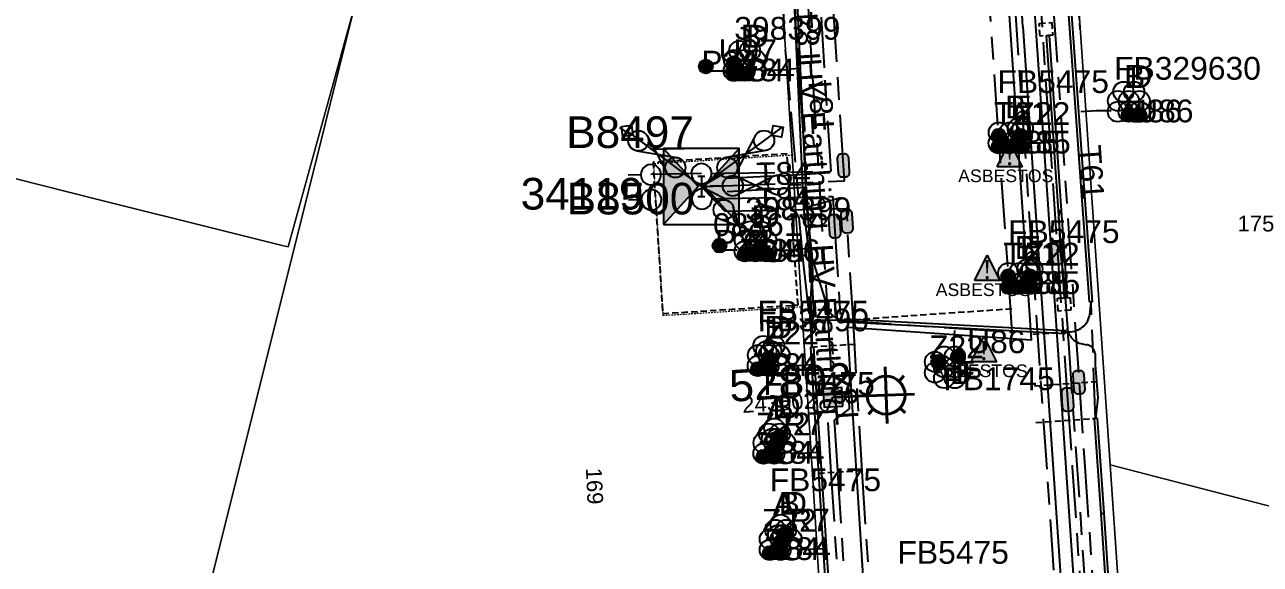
# Model space of a CAD drawing. Header units: metres. Extents: x 313711 to 315840, y 6256069 to 6257554.
# Drawn here: x 315370.2 to 315467.9, y 6256424.1 to 6256466.8 of the extents above; entities that cross this region are included whole.
import ezdxf
from ezdxf.enums import TextEntityAlignment as Align

# ---------------------------------------------------------------- set-up
doc = ezdxf.new("R2010")
doc.units = ezdxf.units.M
for name, pattern in [('Cable Exist UG', [8.2, 4, -1.2, 1.8, -1.2]), ('DASHED', [0.75, 0.5, -0.25]), ('HIDDEN', [0.375, 0.25, -0.125]), ('HIDDEN2', [0.1875, 0.125, -0.0625])]:
    doc.linetypes.add(name, pattern=pattern)
doc.layers.get('0').update_dxf_attribs({"color": 6})
for name, color, linetype in [('_User DUCT CONFIGS', 7, 'Continuous'), ('_User EARTHING', 7, 'Continuous'), ('Duct_SP_EXT', 7, 'Continuous'), ('Equip_HV_EXT', 7, 'Continuous'), ('Equip_LV_EXT', 7, 'Continuous'), ('Equip_SP_SL_EXT', 7, 'Continuous'), ('Mains_HV_EXT', 7, 'Continuous'), ('Mains_LV_EXT', 7, 'Continuous'), ('Mains_SL_EXT', 7, 'Continuous'), ('Services_SP_EXT', 7, 'Continuous'), ('Sub_SP_EXT', 7, 'Continuous'), ('SupportsUG_SP_LV_SL_EXT', 7, 'Continuous'), ('Trench_SP_EXT', 7, 'Continuous'), ('UG_Details_SP_MISC', 7, 'Continuous')]:
    doc.layers.add(name, color=color, linetype=linetype)
for name, color, linetype, lineweight in [('Cadastre Land Parcels_SP_EXT', 9, 'Continuous', 5), ('Cadastre Other Property_SP_EXT', 9, 'HIDDEN', 5), ('Cadastre Roads_SP_EXT', 9, 'Continuous', 5)]:
    doc.layers.add(name, color=color, linetype=linetype, lineweight=lineweight)
doc.layers.add('UNKNOWN_FEATURES', color=1, linetype='DASHED', plot=False)
doc.styles.add('COLUMN_LABEL', font='arial.ttf')
doc.styles.add('iecARIAL', font='arial.ttf', dxfattribs={"height": 2})
doc.styles.add('iecNAME', font='times.ttf')
doc.styles.add('POLE_LABEL', font='arial.ttf')
doc.styles.get("Standard").update_dxf_attribs({"font": 'arial.ttf'})
doc.styles.add('SWITCH_LABEL', font='arial.ttf', dxfattribs={"height": 2.5})
doc.linetypes.add('Cable E UG', pattern='A,6,-0.5,["E",Standard,S=1.7,R=0,X=0.5,Y=-1],-2.9', length=9.4)
doc.linetypes.add('Cable P UG', pattern='A,6,-0.5,["P",Standard,S=1.7,R=0,X=0.5,Y=-1],-2.9', length=9.4)

# ---------------------------------------------------------------- blocks, each defined once
blk = doc.blocks.new('SUB_INDOOR_EXT')
h = blk.add_hatch(color=256)
h.paths.add_polyline_path([(3, 3), (0.24, 0), (3, -3)])
h.paths.add_polyline_path([(-3, -3), (-0.24, 0), (-3, 3)])
at = {"color": 7}
for p, q in [((-0.272, 0.805), (0.272, 0.805)), ((0, 0.805), (0, -0.805)), ((-0.269, -0.805), (0.269, -0.805))]:
    blk.add_line(p, q, dxfattribs=at)
blk.add_line((1.92, -2.256), (1.92, -2.256, 0))
for points in [[(-3, -3), (-0.24, 0), (-3, 3)], [(-3, -3), (3, -3), (3, 3), (-3, 3)], [(3, 3), (0.24, 0), (3, -3)]]:
    blk.add_lwpolyline(points, close=True)
for tag, height, flags, p in [('ASSET_NUM', 2.5, 8, (2, 2)), ('STREET_CODE', 0.2, 9, (1.5, 0)), ('OPERATING_VOLTAGE', 0.2, 9, (1.5, -0.6)), ('ORIENTATION', 0.2, 9, (1.5, -0.8)), ('OWNED_BY', 0.2, 9, (1.5, -1)), ('CONSTRUCTED_VOLTAGE', 0.2, 9, (1.5, -0.2)), ('NO_PHASES', 0.2, 9, (1.5, -0.4)), ('OPERATED_BY', 0.2, 9, (1.5, -1.2)), ('SECONDARY_VOLTAGE', 0.2, 9, (1.5, -1.6)), ('STATE', 0.2, 9, (1.5, -1.8)), ('MAINTAINED_BY', 0.2, 9, (1.5, -1.4)), ('PARENT', 0.2, 9, (1.5, -2)), ('SUBSTATION_TYPE', 0.2, 9, (1.5, -2.2)), ('STREETNAME', 0.2, 9, (1.5, -3)), ('USAGE', 0.2, 9, (1.5, -2.4)), ('LEGEND', 0.2, 9, (1.5, -2.6)), ('LOCATION', 0.2, 9, (1.5, -2.8)), ('Z', 0.2, 1, (1.5, -3.6)), ('SUBURB', 0.2, 9, (1.5, -3.2)), ('NOTES', 0.2, 9, (1.5, -3.4))]:
    blk.add_attdef(tag, text='', height=height, dxfattribs=dict(flags=flags)).set_placement(p, align=Align.MIDDLE_LEFT)
blk = doc.blocks.new('COLUMN_EXT')
blk.add_hatch(color=256).paths.add_polyline_path([(-1.49, 1.48), (-1.49, -1.49), (1.48, -1.49), (1.48, 1.48)])
blk.add_lwpolyline([(-1.49, -1.49), (1.48, -1.49), (1.48, 1.48), (-1.49, 1.48)], close=True)
for tag, height, style, flags, p in [('ASSET_NUM', 2.5, 'COLUMN_LABEL', 8, (2, 2)), ('STRUCTURE_PLANT_NUMBER', 0.2, 'POLE_LABEL', 9, (1.81, 0.03)), ('STREET_CODE', 0.2, 'COLUMN_LABEL', 9, (1.81, -0.2))]:
    blk.add_attdef(tag, text='', height=height, dxfattribs=dict(style=style, flags=flags)).set_placement(p, align=Align.MIDDLE_LEFT)
at = {"flags": 9}
for tag, p in [('COLUMN_TYPE', (1.81, -0.4)), ('OWNED_BY', (1.81, -0.6)), ('STATE', (1.81, -0.8)), ('USAGE', (1.81, -1)), ('STREETNAME', (1.81, -1.6)), ('SUBURB', (1.81, -1.8)), ('LEGEND', (1.81, -1.2)), ('LOCATION', (1.81, -1.4)), ('NOTES', (1.81, -2))]:
    blk.add_attdef(tag, text='', height=0.2, dxfattribs=at).set_placement(p, align=Align.MIDDLE_LEFT)
at = {"flags": 1}
blk.add_attdef('Z', (1.81, -2.35), '', height=0.2, dxfattribs=at)
blk = doc.blocks.new('DUCT_EXT')
blk.add_circle((0, 0.8), 0.8)
at = {"flags": 1}
blk.add_attdef('Z', (0, 0), '', height=0.2, dxfattribs=at)
at = {"flags": 9}
for tag, p in [('DUCT_CODE', (0, 0)), ('XSECT_TYPE', (0, -0.2)), ('STATE', (0, -0.6)), ('FB_REFERENCE', (0, -0.4)), ('NOTES', (0, -0.8))]:
    blk.add_attdef(tag, text='', height=0.2, dxfattribs=at).set_placement(p, align=Align.MIDDLE_LEFT)
blk = doc.blocks.new('SL_LANTERN_EXT')
at = {"lineweight": 40}
for p, q in [((0, 1.968), (0, 6.468)), ((-1.459, 5.676), (-1.061, 5.278)), ((1.458, 5.676), (1.06, 5.278)), ((-2.25, 4.218), (2.25, 4.218)), ((-1.459, 2.759), (-1.061, 3.157)), ((1.458, 2.759), (1.06, 3.157)), ((0, 0), (0, 2.721))]:
    blk.add_line(p, q, dxfattribs=at)
blk.add_circle((0, 4.218), 1.5, dxfattribs=at)
at = {"style": 'iecARIAL', "flags": 8}
blk.add_attdef('ASSET_NUM', (1.5, 1.5), '', height=2.5, dxfattribs=at)
for tag, p, height, flags in [('CONSTRUCTED_VOLTAGE', (0.981, -0.653), 0.2, 9), ('CONTROL_TYPE', (0.981, -0.853), 0.2, 9), ('LANTERN_PURPOSE', (0.981, -1.053), 0.2, 9), ('LNUMBER', (2.181, -3.253), 2.5, 8), ('OPERATING_VOLTAGE', (0.981, -1.653), 0.2, 9), ('ORIENTATION', (0.981, -1.853), 0.2, 9), ('OWNED_BY', (0.981, -2.053), 0.2, 9), ('LANTERN_TYPE', (0.981, -1.253), 0.2, 9), ('NO_PHASES', (0.981, -1.453), 0.2, 9), ('STATE', (0.981, -2.253), 0.2, 9), ('CEXIST', (0.981, -2.653), 0.2, 9), ('CNEW', (0.981, -2.853), 0.2, 9), ('CNUMBER', (0.981, -3.053), 0.2, 9), ('USAGE', (0.981, -2.453), 0.2, 9), ('CREMOVE', (0.981, -3.253), 0.2, 9), ('CREPLACE', (0.981, -3.453), 0.2, 9), ('LKINGHEIGHT', (0.981, -3.653), 0.2, 9), ('LBRACKET', (0.981, -3.853), 0.2, 9), ('LBRACKETVOCAB', (0.981, -4.053), 0.2, 9), ('LCATEGORY', (0.981, -4.253), 0.2, 9), ('LCHARGE1', (0.981, -4.453), 0.2, 9), ('LCHARGE1PERCENT', (0.981, -4.653), 0.2, 9), ('LCHARGE2', (0.981, -4.853), 0.2, 9), ('LCHARGE2PERCENT', (0.981, -5.053), 0.2, 9), ('LCHARGE3', (0.981, -5.253), 0.2, 9), ('LCHARGE3PERCENT', (0.981, -5.453), 0.2, 9), ('LEXIST', (0.981, -5.653), 0.2, 9), ('LLAMP', (0.981, -5.853), 0.2, 9), ('LLAMPVOCAB', (0.981, -6.053), 0.2, 9), ('LMAST', (0.981, -6.253), 0.2, 9), ('LMASTVOCAB', (0.981, -6.453), 0.2, 9), ('LNEW', (0.981, -6.653), 0.2, 9), ('LANTNUMBER', (0.981, -6.853), 0.2, 9), ('LOUTREACH', (0.981, -7.253), 0.2, 9), ('LOUTREACHVOCAB', (0.981, -7.453), 0.2, 9), ('LRATECODE', (0.981, -7.653), 0.2, 9), ('LREMOVE', (0.981, -7.853), 0.2, 9), ('LREPLACE', (0.981, -8.053), 0.2, 9), ('LTYPE', (0.981, -8.253), 0.2, 9), ('LTYPEVOCAB', (0.981, -8.453), 0.2, 9), ('LEGEND', (0.981, -8.653), 0.2, 9), ('LOCATION', (0.981, -8.853), 0.2, 9), ('STREETNAME', (0.981, -9.253), 0.2, 9), ('SUBURB', (0.981, -9.453), 0.2, 1), ('NOTES', (0.981, -9.053), 0.2, 9)]:
    blk.add_attdef(tag, p, '', height=height, dxfattribs=dict(flags=flags))
blk = doc.blocks.new('CCP_EXT')
at = {"flags": 9}
for tag, p in [('STATE', (0, -1.8)), ('USAGE', (0, -1.2)), ('LEGEND', (0, -1.4)), ('LIFE_SUPPORT', (0, -1.6)), ('NOTES', (0, -2))]:
    blk.add_attdef(tag, text='', height=0.2, dxfattribs=at).set_placement(p, align=Align.MIDDLE_LEFT)
blk.add_wipeout([(0, 0.566), (0.566, 0), (0, -0.566), (-0.566, 0)])
blk.add_lwpolyline([(-0.566, 0), (0, 0.566), (0.566, 0), (0, -0.566), (-0.566, 0)])
at = {"flags": 1}
blk.add_attdef('Z', (0, 0), '', height=0.2, dxfattribs=at)
at = {"flags": 9}
for tag, p in [('CCP_TYPE', (0, 0)), ('OPERATING_VOLTAGE', (0, -0.6)), ('ORIENTATION', (0, -0.8)), ('OWNED_BY', (0, -1)), ('CONSTRUCTED_VOLTAGE', (0, -0.2)), ('NO_PHASES', (0, -0.4))]:
    blk.add_attdef(tag, text='', height=0.2, dxfattribs=at).set_placement(p, align=Align.MIDDLE_LEFT)
blk = doc.blocks.new('LV_STJ_EXT')
h = blk.add_hatch(color=256)
edge = h.paths.add_edge_path()
edge.add_ellipse((-0.586, 0.131), major_axis=(0.226, 0.226), ratio=1, start_angle=44.99996, end_angle=135)
edge.add_line((-0.906, 0.131), (-0.906, -0.131))
edge.add_ellipse((-0.586, -0.131), major_axis=(0.226, 0.226), ratio=1, start_angle=134.99996, end_angle=225)
edge.add_line((-0.586, -0.451), (0.586, -0.451))
edge.add_ellipse((0.586, -0.131), major_axis=(-0.226, 0.226), ratio=1, start_angle=134.99996, end_angle=225)
edge.add_line((0.906, -0.131), (0.906, 0.131))
edge.add_ellipse((0.586, 0.131), major_axis=(-0.226, 0.226), ratio=1, start_angle=224.99996, end_angle=315)
edge.add_line((0.586, 0.451), (-0.586, 0.451))
blk.add_lwpolyline([(-0.906, 0.131), (-0.906, -0.131, 0.414214), (-0.586, -0.451), (0.586, -0.451, 0.414214), (0.906, -0.131), (0.906, 0.131, 0.414214), (0.586, 0.451), (-0.586, 0.451, 0.414214)], format="xyb", close=True)
at = {"flags": 1}
blk.add_attdef('Z', (0, 0), '', height=0.2, dxfattribs=at)
at = {"flags": 9}
for tag, p in [('ORIENTATION', (0, 0)), ('USAGE', (0, -0.2)), ('LEGEND', (0, -0.4)), ('NOTES', (0, -0.6))]:
    blk.add_attdef(tag, text='', height=0.2, dxfattribs=at).set_placement(p, align=Align.MIDDLE_LEFT)
blk = doc.blocks.new('HV_STJ_EXT')
h = blk.add_hatch(color=256)
edge = h.paths.add_edge_path()
edge.add_ellipse((-0.586, 0.131), major_axis=(0.226, 0.226), ratio=1, start_angle=44.99996, end_angle=135)
edge.add_line((-0.906, 0.131), (-0.906, -0.131))
edge.add_ellipse((-0.586, -0.131), major_axis=(0.226, 0.226), ratio=1, start_angle=134.99996, end_angle=225)
edge.add_line((-0.586, -0.451), (0.586, -0.451))
edge.add_ellipse((0.586, -0.131), major_axis=(-0.226, 0.226), ratio=1, start_angle=134.99996, end_angle=225)
edge.add_line((0.906, -0.131), (0.906, 0.131))
edge.add_ellipse((0.586, 0.131), major_axis=(-0.226, 0.226), ratio=1, start_angle=224.99996, end_angle=315)
edge.add_line((0.586, 0.451), (-0.586, 0.451))
blk.add_lwpolyline([(-0.906, 0.131), (-0.906, -0.131, 0.414214), (-0.586, -0.451), (0.586, -0.451, 0.414214), (0.906, -0.131), (0.906, 0.131, 0.414214), (0.586, 0.451), (-0.586, 0.451, 0.414214)], format="xyb", close=True)
for tag, flags, p in [('ORIENTATION', 9, (1.5, 0)), ('Z', 1, (1.5, -0.8)), ('USAGE', 9, (1.5, -0.2)), ('LEGEND', 9, (1.5, -0.4)), ('NOTES', 9, (1.5, -0.6))]:
    blk.add_attdef(tag, text='', height=0.2, dxfattribs=dict(flags=flags)).set_placement(p, align=Align.MIDDLE_LEFT)
blk = doc.blocks.new('WARNING_FEATURE_EXT')
h = blk.add_hatch(color=2)
h.dxf.hatch_style = 1
h.paths.add_polyline_path([(0.001, 1.995), (-0.994, -0.001), (0.997, -0.001)])
at = {"color": 18, "true_color": 0x000000}
blk.add_lwpolyline([(-0.994, -0.001), (0.001, 1.995), (0.997, -0.001)], close=True, dxfattribs=at)
at = {"color": 18, "true_color": 0x000000, "insert": (0.001, 0.872), "char_height": 1.5, "attachment_point": 5, "line_spacing_factor": 1.5, "style": 'iecNAME'}
blk.add_mtext_dynamic_manual_height_columns('!', width=1.5, gutter_width=4, heights=[0], dxfattribs=at)
at = {"color": 2, "flags": 1}
for tag, p in [('STATE', (1.191, 2.008)), ('HAZMAT_ID', (1.191, 0.723))]:
    blk.add_attdef(tag, p, '', height=0.8, dxfattribs=at)
at = {"color": 2}
blk.add_attdef('WARNING_TYPE', text='', height=1, dxfattribs=at).set_placement((-4.067, -1.217), (4.875, -1.217), align=Align.ALIGNED)
at = {"color": 2, "flags": 1}
blk.add_attdef('WARNING_DESC', text='', height=0.8, dxfattribs=at).set_placement((1.191, -0.562), align=Align.MIDDLE_CENTER)
blk = doc.blocks.new('LV_UG_DFUSE_CLOSED_EXT')
for points in [[(1, 0), (0, 0)], [(5.04, 0.726), (2.156, -0.717)], [(5.049, -0.707), (2.156, 0.717)], [(6.2, 0.013), (7.2, 0.013)]]:
    blk.add_lwpolyline(points)
for centre in [(1.8, 0), (5.4, 0.011)]:
    blk.add_circle(centre, 0.8)
at = {"flags": 9}
for tag, p in [('ACTUAL_STATUS', (0, 0)), ('OPERATING_VOLTAGE', (0, -0.6)), ('ORIENTATION', (0, -0.8)), ('STATE', (0, -1)), ('CONSTRUCTED_VOLTAGE', (0, -0.2)), ('NO_PHASES', (0, -0.4)), ('SWITCH_TYPE', (0, -1.2)), ('USAGE', (0, -1.4)), ('NOTES', (0, -1.6))]:
    blk.add_attdef(tag, text='', height=0.2, dxfattribs=at).set_placement(p, align=Align.MIDDLE_LEFT)
at = {"flags": 1}
blk.add_attdef('Z', (0, 0), '', height=0.2, dxfattribs=at)
blk = doc.blocks.new('SWG_HOLEC_SU_EXT')
blk.add_line((1.8, -2), (5.8, -2))
for points in [[(1, 0), (0, 0)], [(6.6, 0), (7.6, 0)]]:
    blk.add_lwpolyline(points)
for points in [[(1.8, -0.8, 1), (1.8, 0.8, 1)], [(5.8, -0.8, 1), (5.8, 0.8, 1)]]:
    blk.add_lwpolyline(points, format="xyb", close=True)
at = {"style": 'SWITCH_LABEL', "flags": 8}
blk.add_attdef('ASSET_NUM', text='', height=2.5, rotation=179.95437, dxfattribs=at).set_placement((-2.4, 0), align=Align.MIDDLE_LEFT)
at = {"flags": 1}
blk.add_attdef('Z', (0, 0), '', height=0.2, dxfattribs=at)
at = {"flags": 9}
for tag, p in [('ACTUAL_STATUS', (0, -0.4)), ('OPERATING_VOLTAGE', (0, -1)), ('CONSTRUCTED_VOLTAGE', (0, -0.6)), ('NO_PHASES', (0, -0.8)), ('ORIENTATION', (0, -1.2)), ('OWNED_BY', (0, -1.4)), ('STATE', (0, -1.8)), ('SWITCH_TYPE', (0, -2)), ('PARENT', (0, -1.6)), ('STREETNAME', (0, -2.6)), ('SUBURB', (0, -2.8)), ('USAGE', (0, -2.2)), ('LOCATION', (0, -2.4)), ('NOTES', (0, -3))]:
    blk.add_attdef(tag, text='', height=0.2, dxfattribs=at).set_placement(p, align=Align.MIDDLE_LEFT)
at = {"style": 'SWITCH_LABEL', "flags": 9}
blk.add_attdef('STREET_CODE', text='', height=0.2, dxfattribs=at).set_placement((0, -0.2), align=Align.MIDDLE_LEFT)
blk = doc.blocks.new('CABLE_LARGE_EXT')
h = blk.add_hatch(color=256)
edge = h.paths.add_edge_path()
edge.add_arc((0, 0.55), 0.55, 0, 360)
blk.add_circle((0, 0.55), 0.55)
at = {"flags": 1}
blk.add_attdef('Z', (0, 0), '', height=0.2, dxfattribs=at)
at = {"flags": 9}
for tag, p in [('COND_CODE', (0, 0)), ('XSECT_SIZE', (0, -0.6)), ('STATE', (0, -0.4)), ('FB_REFERENCE', (0, -0.2)), ('NOTES', (0, -0.8))]:
    blk.add_attdef(tag, text='', height=0.2, dxfattribs=at).set_placement(p, align=Align.MIDDLE_LEFT)

msp = doc.modelspace()

# ---------------------------------------------------------------- linework, layer by layer
at = {"layer": '_User DUCT CONFIGS'}
for points in [[(315424.446, 6256463.127), (315425.45, 6256463.127)], [(315428.412, 6256463.162), (315429.36, 6256463.162), (315430.452, 6256463.227)], [(315430.598, 6256463.25), (315431.346, 6256463.314)], [(315456.121, 6256459.957), (315454.922, 6256459.957), (315453.707, 6256459.876)], [(315449.459, 6256457.436), (315450.352, 6256457.436), (315451.474, 6256457.51)], [(315429.311, 6256448.948), (315430.772, 6256448.948), (315431.56, 6256449.017)], [(315431.753, 6256449.057), (315432.13, 6256449.088)], [(315425.54, 6256448.964), (315426.544, 6256448.964)], [(315450.207, 6256446.327), (315451.1, 6256446.327), (315452.222, 6256446.4)], [(315443.715, 6256441.011), (315443.715, 6256441.932), (315443.758, 6256442.599)], [(315430.315, 6256439.837), (315431.264, 6256439.837), (315432.355, 6256439.903)], [(315428.787, 6256433.831), (315429.341, 6256433.256)], [(315430.761, 6256432.908), (315431.709, 6256432.908), (315432.801, 6256432.974)], [(315429.283, 6256426.226), (315429.837, 6256425.65)], [(315431.256, 6256425.302), (315432.205, 6256425.302), (315433.296, 6256425.368)]]:
    msp.add_lwpolyline(points, dxfattribs=at)
at = {"layer": 'Cadastre Land Parcels_SP_EXT', "linetype": 'Continuous'}
for points in [[(315396.325, 6256468.302), (315401.607, 6256487.407), (315396.244, 6256488.747), (315385.407, 6256491.455), (315358.429, 6256498.196), (315355.272, 6256498.145), (315352.565, 6256496.522), (315351.032, 6256493.764), (315350.93, 6256493.355), (315344.393, 6256467.151), (315344.393, 6256467.139), (315344.448, 6256463.997), (315346.071, 6256461.291), (315348.83, 6256459.76), (315365.154, 6256455.675), (315375.909, 6256452.984), (315386.145, 6256450.423), (315390.575, 6256449.314), (315391.043, 6256449.197), (315396.325, 6256468.302)], [(315378.222, 6256381.721), (315393.104, 6256382.661), (315405.277, 6256383.43), (315404.599, 6256394.95), (315434.69, 6256396.631), (315433.931, 6256408.585), (315433.255, 6256419.234), (315432.493, 6256431.245), (315431.718, 6256443.459), (315429.993, 6256470.639), (315429.756, 6256474.378), (315428.803, 6256477.725), (315426.576, 6256480.398), (315423.456, 6256481.94), (315401.607, 6256487.407), (315396.325, 6256468.302), (315391.678, 6256449.716), (315376.168, 6256387.701), (315376.551, 6256381.614), (315378.222, 6256381.721)], [(315482.651, 6256467.388), (315453.102, 6256474.619), (315456.032, 6256431.977), (315472.62, 6256427.697), (315482.651, 6256467.388)], [(315504.887, 6256461.94), (315482.651, 6256467.388), (315472.62, 6256427.697), (315456.032, 6256431.977), (315459.941, 6256374.914), (315502.511, 6256377.057), (315516.722, 6256459.04), (315512.188, 6256460.151), (315504.887, 6256461.94)]]:
    msp.add_lwpolyline(points, close=True, dxfattribs=at)
msp.add_lwpolyline([(315362.935, 6256380.745), (315376.551, 6256381.614), (315376.168, 6256387.701), (315391.678, 6256449.716), (315396.325, 6256468.302), (315391.043, 6256449.197), (315390.575, 6256449.314), (315386.145, 6256450.423), (315375.909, 6256452.984), (315365.154, 6256455.675)], dxfattribs=at)
at = {"layer": 'Cadastre Other Property_SP_EXT', "linetype": 'HIDDEN2'}
msp.add_lwpolyline([(315431.657, 6256444.474), (315430.907, 6256456.45), (315419.928, 6256455.763), (315420.679, 6256443.786), (315431.657, 6256444.474)], close=True, dxfattribs=at)
at = {"layer": 'Duct_SP_EXT'}
for p, q in [((315454.405, 6256444.851), (315452.65, 6256469.059)), ((315454.644, 6256444.868), (315452.89, 6256469.079)), ((315450.975, 6256465.892), (315451.095, 6256465.9)), ((315450.975, 6256465.892), (315451.926, 6256452.052)), ((315451.215, 6256465.909), (315451.095, 6256465.9)), ((315451.215, 6256465.909), (315452.166, 6256452.068)), ((315431.821, 6256452.302), (315431.941, 6256452.311)), ((315432.252, 6256448.617), (315431.821, 6256452.302)), ((315432.06, 6256452.321), (315431.941, 6256452.311)), ((315432.491, 6256448.634), (315432.06, 6256452.321)), ((315451.926, 6256452.052), (315452.046, 6256452.06)), ((315451.926, 6256452.052), (315452.046, 6256452.06)), ((315451.926, 6256452.052), (315452.399, 6256445.174)), ((315452.166, 6256452.068), (315452.046, 6256452.06)), ((315452.166, 6256452.068), (315452.046, 6256452.06)), ((315452.166, 6256452.068), (315452.638, 6256445.191)), ((315432.252, 6256448.617), (315432.372, 6256448.626)), ((315432.311, 6256446.426), (315432.252, 6256448.617)), ((315432.491, 6256448.634), (315432.372, 6256448.626)), ((315432.551, 6256446.432), (315432.491, 6256448.634)), ((315432.311, 6256446.426), (315432.431, 6256446.429)), ((315432.551, 6256446.432), (315432.431, 6256446.429)), ((315452.399, 6256445.174), (315452.518, 6256445.183)), ((315452.638, 6256445.191), (315452.518, 6256445.183)), ((315454.405, 6256444.851), (315454.525, 6256444.859)), ((315454.644, 6256444.868), (315454.525, 6256444.859)), ((315435.033, 6256443.268), (315435.039, 6256443.387)), ((315435.033, 6256443.268), (315452.494, 6256442.364)), ((315435.045, 6256443.507), (315435.039, 6256443.387)), ((315435.045, 6256443.507), (315452.507, 6256442.604)), ((315452.494, 6256442.364), (315452.501, 6256442.484)), ((315452.507, 6256442.604), (315452.501, 6256442.484)), ((315432.338, 6256441.27), (315432.457, 6256441.278)), ((315432.338, 6256441.27), (315432.593, 6256437.251)), ((315432.577, 6256441.285), (315432.457, 6256441.278)), ((315432.577, 6256441.285), (315432.832, 6256437.266)), ((315432.593, 6256437.251), (315432.713, 6256437.259)), ((315432.593, 6256437.251), (315432.713, 6256437.259)), ((315432.593, 6256437.251), (315432.971, 6256431.29)), ((315432.832, 6256437.266), (315432.713, 6256437.259)), ((315432.832, 6256437.266), (315432.713, 6256437.259)), ((315432.832, 6256437.266), (315433.211, 6256431.305)), ((315454.76, 6256435.641), (315454.879, 6256435.649)), ((315454.76, 6256435.641), (315455.299, 6256428.132)), ((315454.999, 6256435.658), (315454.879, 6256435.649)), ((315454.999, 6256435.658), (315455.539, 6256428.148)), ((315432.971, 6256431.29), (315433.091, 6256431.298)), ((315432.971, 6256431.29), (315433.091, 6256431.298)), ((315432.971, 6256431.29), (315433.668, 6256420.312)), ((315433.211, 6256431.305), (315433.091, 6256431.298)), ((315433.211, 6256431.305), (315433.091, 6256431.298)), ((315433.211, 6256431.305), (315433.908, 6256420.327)), ((315455.299, 6256428.132), (315455.419, 6256428.14)), ((315455.299, 6256428.132), (315456.011, 6256417.418)), ((315455.539, 6256428.148), (315455.419, 6256428.14)), ((315455.539, 6256428.148), (315456.251, 6256417.433))]:
    msp.add_line(p, q, dxfattribs=at)
at = {"layer": 'Mains_HV_EXT', "linetype": 'Cable P UG'}
for points in [[(315436.748, 6256419.455), (315435.986, 6256431.467), (315435.262, 6256442.871), (315449.827, 6256441.854), (315449.827, 6256441.854), (315447.997, 6256468.684), (315459.594, 6256488.029), (315459.594, 6256488.029), (315498.635, 6256478.373), (315498.635, 6256478.373), (315504.358, 6256483.144), (315516.731, 6256532.203), (315506.097, 6256535.286), (315510.709, 6256551.191)], [(315449.142, 6256466.609), (315449.017, 6256468.422), (315460.07, 6256486.877), (315498.892, 6256477.284), (315505.248, 6256482.585), (315517.937, 6256532.894), (315507.336, 6256535.968), (315511.75, 6256551.191)], [(315512.792, 6256551.191), (315508.575, 6256536.65), (315519.142, 6256533.586), (315506.138, 6256482.026), (315499.159, 6256476.189), (315460.548, 6256485.728), (315450.037, 6256468.161), (315450.139, 6256466.677)], [(315450.139, 6256466.677), (315451.661, 6256444.534), (315452.54, 6256431.737), (315456.45, 6256374.676), (315459.821, 6256329.784), (315453.285, 6256319.734), (315453.476, 6256319.212)]]:
    msp.add_lwpolyline(points, dxfattribs=at)
at = {"layer": 'Mains_HV_EXT', "linetype": 'Cable Exist UG'}
for points in [[(315434.256, 6256450.837), (315434.727, 6256443.409), (315448.295, 6256442.462), (315448.295, 6256442.462), (315445.591, 6256481.629), (315445.262, 6256487.85), (315445.262, 6256487.85), (315450.108, 6256487.009), (315451.282, 6256488.595), (315461.069, 6256486.171)], [(315450.373, 6256470.567), (315451.872, 6256448.764)], [(315423.718, 6256453.978), (315425.564, 6256453.019), (315425.564, 6256453.019), (315434.107, 6256453.18), (315434.256, 6256450.837)], [(315451.872, 6256448.764), (315452.67, 6256437.135)], [(315452.67, 6256437.135), (315453.039, 6256431.772), (315455.007, 6256403.051)]]:
    msp.add_lwpolyline(points, dxfattribs=at)
at = {"layer": 'Mains_HV_EXT', "linetype": 'Cable E UG'}
for points in [[(315431.258, 6256464.877), (315431.071, 6256469.675)], [(315431.658, 6256459.919), (315431.258, 6256464.877)], [(315425.766, 6256453.568), (315432.004, 6256453.922), (315432.377, 6256447.951)], [(315432.377, 6256447.951), (315432.617, 6256443.766)]]:
    msp.add_lwpolyline(points, dxfattribs=at)
at = {"layer": 'Mains_HV_EXT', "linetype": 'Cable P UG'}
msp.add_lwpolyline([(315449.142, 6256466.609), (315450.645, 6256444.735), (315451.542, 6256431.669), (315455.452, 6256374.608), (315457.595, 6256345.962), (315458.614, 6256331.352), (315458.68, 6256330.043), (315458.68, 6256330.043), (315452.059, 6256319.993), (315453.474, 6256316.071), (315453.474, 6256316.071, 0.153864), (315476.797, 6256286.647)], format="xyb", dxfattribs=at)
at = {"layer": 'Mains_LV_EXT', "linetype": 'Cable Exist UG'}
for points in [[(315463.951, 6256488.492), (315451.564, 6256467.803), (315453.581, 6256438.464)], [(315423.718, 6256453.978), (315425.545, 6256454.019), (315425.545, 6256454.019), (315435.031, 6256454.412), (315434.953, 6256455.642)], [(315423.718, 6256453.978), (315425.583, 6256452.019), (315425.583, 6256452.019), (315435.169, 6256452.242), (315435.233, 6256451.224)], [(315435.803, 6256410.673), (315436.136, 6256405.415), (315436.136, 6256405.415), (315440.106, 6256405.878), (315439.888, 6256409.274), (315437.77, 6256410.928), (315436.452, 6256431.03), (315435.734, 6256443.193), (315435.233, 6256451.224)], [(315453.581, 6256438.464), (315454.036, 6256431.84), (315457.946, 6256374.778), (315460.209, 6256341.474), (315458.349, 6256339.343), (315458.485, 6256337.348), (315460.616, 6256335.488), (315461.015, 6256329.609)]]:
    msp.add_lwpolyline(points, dxfattribs=at)
at = {"layer": 'Mains_SL_EXT', "linetype": 'Cable Exist UG'}
msp.add_lwpolyline([(315441.325, 6256349.523), (315439.113, 6256349.446), (315439.113, 6256349.446), (315438.816, 6256354.239), (315437.881, 6256369.351), (315436.922, 6256384.845), (315436.187, 6256396.725), (315435.428, 6256408.68), (315435.394, 6256409.217), (315435.061, 6256409.57), (315434.94, 6256411.499), (315435.228, 6256411.823), (315434.752, 6256419.329), (315433.99, 6256431.34), (315433.676, 6256436.295), (315434.112, 6256437.319)], dxfattribs=at)
at = {"layer": 'Trench_SP_EXT', "linetype": 'Cable Exist UG'}
for points in [[(315431.941, 6256452.311), (315434.754, 6256453.093)], [(315429.406, 6256452.142), (315428.041, 6256452.781)], [(315430.777, 6256452.134), (315431.172, 6256451.962), (315431.428, 6256451.538), (315431.779, 6256447.904), (315432.237, 6256443.723)], [(315452.046, 6256452.06), (315451.958, 6256451.543), (315452.024, 6256450.414), (315452.09, 6256448.848), (315452.381, 6256446.691), (315452.476, 6256445.198), (315452.651, 6256442.779)], [(315432.431, 6256446.429), (315432.334, 6256445.032), (315432.446, 6256443.364), (315432.449, 6256442.919)], [(315454.879, 6256435.649), (315454.525, 6256444.859)], [(315432.449, 6256442.919), (315432.457, 6256441.278)]]:
    msp.add_lwpolyline(points, dxfattribs=at)
for points in [[(315432.372, 6256448.626), (315433.655, 6256444.507), (315433.655, 6256444.507, 0.211424), (315434.47, 6256443.54), (315434.47, 6256443.54), (315435.039, 6256443.387)], [(315452.501, 6256442.484), (315452.907, 6256442.496), (315452.907, 6256442.496, 0.379749), (315454.448, 6256444.031), (315454.448, 6256444.031), (315454.525, 6256444.859)], [(315435.039, 6256443.387), (315433.159, 6256443.411), (315432.944, 6256443.429), (315432.944, 6256443.429, 0.447149), (315432.449, 6256442.919)], [(315453.582, 6256420.926), (315453.902, 6256420.948), (315453.902, 6256420.948, 0.37135), (315454.161, 6256421.25), (315454.161, 6256421.25), (315452.765, 6256441.59), (315452.651, 6256442.779)], [(315452.651, 6256442.779, 0.32676), (315453.823, 6256441.533), (315453.823, 6256441.533), (315454.184, 6256441.475), (315454.184, 6256441.475, -0.346802), (315454.84, 6256440.779), (315454.84, 6256440.779), (315454.858, 6256439.887), (315455.062, 6256437.272), (315454.879, 6256435.649)]]:
    msp.add_lwpolyline(points, format="xyb", dxfattribs=at)
at = {"layer": 'UG_Details_SP_MISC', "linetype": 'Cable Exist UG', "flags": 128}
msp.add_lwpolyline([(315432.457, 6256441.278), (315432.191, 6256446.422)], dxfattribs=at)
at = {"layer": 'UNKNOWN_FEATURES'}
msp.add_lwpolyline([(315453.669, 6256466.374), (315453.489, 6256468.984), (315453.489, 6256468.984, -0.470464), (315458.787, 6256473.228), (315458.787, 6256473.228), (315461.827, 6256472.484)], format="xyb", dxfattribs=at)
for points in [[(315450.495, 6256465.861), (315450.428, 6256466.864), (315451.427, 6256466.93), (315451.493, 6256465.927), (315450.495, 6256465.861)], [(315419.901, 6256455.887), (315420.66, 6256443.932), (315431.366, 6256444.612), (315430.496, 6256456.56), (315419.901, 6256455.887)], [(315451.932, 6256444.135), (315451.866, 6256445.139), (315452.864, 6256445.205), (315452.931, 6256444.202), (315451.932, 6256444.135)], [(315448.262, 6256444.296), (315435.039, 6256443.387)], [(315449.927, 6256442.307), (315452.5, 6256442.484)], [(315435.905, 6256441.497), (315432.457, 6256441.278)], [(315450.041, 6256438.224), (315454.961, 6256438.562)], [(315450.157, 6256435.325), (315454.879, 6256435.649)], [(315436.453, 6256431.511), (315433.091, 6256431.298)]]:
    msp.add_lwpolyline(points, dxfattribs=at)

# ---------------------------------------------------------------- block references
at = {"layer": '_User DUCT CONFIGS'}
for name, p, rotation in [('DUCT_EXT', (315426.293, 6256463.174), 0.002328667620759005), ('DUCT_EXT', (315426.716, 6256463.897), 359.9280103208017), ('DUCT_EXT', (315427.145, 6256463.175), 0.002328667620759005), ('DUCT_EXT', (315427.568, 6256463.897), 359.985850302495), ('DUCT_EXT', (315427.994, 6256463.173), 0.002328667620759005), ('DUCT_EXT', (315426.286, 6256462.322), 0.002328667620759005), ('DUCT_EXT', (315427.134, 6256462.324), 0.002328667620759005), ('DUCT_EXT', (315427.993, 6256462.322), 0.002328667620759005), ('CABLE_LARGE_EXT', (315426.284, 6256462.322), 0.04398482175385256), ('CABLE_LARGE_EXT', (315427.133, 6256462.322), 0.04398482175385256), ('DUCT_EXT', (315457.081, 6256460.658), 359.9280103208017), ('DUCT_EXT', (315457.933, 6256460.657), 359.985850302495), ('DUCT_EXT', (315456.656, 6256459.937), 359.9093137262316), ('DUCT_EXT', (315457.509, 6256459.936), 359.9093137262316), ('DUCT_EXT', (315458.358, 6256459.933), 359.9093137262316), ('DUCT_EXT', (315456.648, 6256459.085), 359.9093137262316), ('DUCT_EXT', (315457.496, 6256459.085), 359.9093137262316), ('DUCT_EXT', (315458.355, 6256459.082), 359.9093137262316), ('CABLE_LARGE_EXT', (315458.355, 6256459.082), 0.04398482175385256), ('DUCT_EXT', (315447.234, 6256457.445), 359.9364770932881), ('DUCT_EXT', (315448.087, 6256457.444), 359.9364776268964), ('DUCT_EXT', (315448.741, 6256457.752), 0.06659222496767825), ('DUCT_EXT', (315448.936, 6256457.442), 0.04039203456142104), ('DUCT_EXT', (315448.936, 6256457.442), 359.9364770932881), ('DUCT_EXT', (315449.128, 6256457.752), 0.1244322706665886), ('DUCT_EXT', (315447.226, 6256456.593), 359.9364770932881), ('DUCT_EXT', (315448.074, 6256456.593), 359.9364770932881), ('DUCT_EXT', (315448.933, 6256456.591), 359.9364770932881), ('CABLE_LARGE_EXT', (315448.936, 6256457.442), 0.04039203456142104), ('CABLE_LARGE_EXT', (315448.074, 6256456.593), 359.9960411583202), ('DUCT_EXT', (315427.578, 6256449.631), 359.9280103208017), ('DUCT_EXT', (315428.43, 6256449.63), 359.985850302495), ('DUCT_EXT', (315427.155, 6256448.908), 0.002328667620759005), ('DUCT_EXT', (315428.007, 6256448.908), 0.002328667620759005), ('DUCT_EXT', (315428.856, 6256448.907), 0.002328667620759005), ('DUCT_EXT', (315427.147, 6256448.056), 0.002328667620759005), ('CABLE_LARGE_EXT', (315427.146, 6256448.056), 0.04398482175385256), ('DUCT_EXT', (315427.996, 6256448.057), 0.002328667620759005), ('CABLE_LARGE_EXT', (315427.994, 6256448.056), 0.04398482175385256), ('DUCT_EXT', (315428.854, 6256448.056), 0.002328667620759005), ('DUCT_EXT', (315449.489, 6256446.643), 0.06659222496767825), ('DUCT_EXT', (315449.875, 6256446.643), 0.1244322706665886), ('DUCT_EXT', (315447.982, 6256446.335), 359.9364770932881), ('DUCT_EXT', (315448.822, 6256445.484), 359.9364770932881), ('DUCT_EXT', (315448.834, 6256446.335), 359.9364776268964), ('DUCT_EXT', (315449.681, 6256445.481), 359.9364770932881), ('DUCT_EXT', (315449.684, 6256446.332), 0.04039203456142104), ('DUCT_EXT', (315449.684, 6256446.332), 359.9364770932881), ('CABLE_LARGE_EXT', (315449.684, 6256446.332), 0.04039203456142104), ('CABLE_LARGE_EXT', (315448.822, 6256445.484), 359.9960411583202), ('DUCT_EXT', (315428.62, 6256440.573), 359.9280103208017), ('DUCT_EXT', (315429.472, 6256440.572), 359.985850302495), ('DUCT_EXT', (315428.196, 6256439.849), 0.002328667620759005), ('DUCT_EXT', (315428.854, 6256440.16), 0.06659222496767825), ('DUCT_EXT', (315429.048, 6256439.85), 0.04039203456142104), ('DUCT_EXT', (315429.048, 6256439.85), 0.002328667620759005), ('DUCT_EXT', (315429.24, 6256440.161), 0.1244322706665886), ('DUCT_EXT', (315429.898, 6256439.848), 0.002328667620759005), ('DUCT_EXT', (315443.709, 6256440.541), 90.04535699639568), ('DUCT_EXT', (315444.56, 6256440.54), 90.04535699639568), ('DUCT_EXT', (315428.189, 6256438.998), 0.002328667620759005), ('DUCT_EXT', (315429.037, 6256438.999), 0.002328667620759005), ('CABLE_LARGE_EXT', (315429.048, 6256439.85), 0.04039203456142104), ('DUCT_EXT', (315429.896, 6256438.997), 0.002328667620759005), ('DUCT_EXT', (315442.986, 6256440.115), 90.02887866128948), ('CABLE_LARGE_EXT', (315442.986, 6256440.115), 90.0000000000002), ('DUCT_EXT', (315443.708, 6256439.692), 90.04535699639568), ('DUCT_EXT', (315444.56, 6256439.681), 90.04535699639568), ('CABLE_LARGE_EXT', (315444.56, 6256440.54), 90.0000000000002), ('CABLE_LARGE_EXT', (315428.189, 6256438.998), 0.04398482175385256), ('CABLE_LARGE_EXT', (315429.037, 6256438.997), 0.04398482175385256), ('DUCT_EXT', (315442.986, 6256439.262), 89.97103866274979), ('DUCT_EXT', (315443.71, 6256438.84), 90.04535699639568), ('DUCT_EXT', (315444.561, 6256438.833), 90.04535699639568), ('DUCT_EXT', (315429.494, 6256434.05), 359.9280103208017), ('DUCT_EXT', (315428.642, 6256432.92), 0.002328667620759005), ('DUCT_EXT', (315429.065, 6256433.643), 359.9280103208017), ('DUCT_EXT', (315429.3, 6256433.231), 0.06659222496767825), ('DUCT_EXT', (315429.494, 6256432.921), 0.04039203456142104), ('DUCT_EXT', (315429.494, 6256432.921), 0.002328667620759005), ('DUCT_EXT', (315429.686, 6256433.231), 0.1244322706665886), ('DUCT_EXT', (315429.918, 6256433.643), 359.985850302495), ('DUCT_EXT', (315430.343, 6256432.919), 0.002328667620759005), ('DUCT_EXT', (315428.635, 6256432.068), 0.002328667620759005), ('DUCT_EXT', (315429.483, 6256432.07), 0.002328667620759005), ('CABLE_LARGE_EXT', (315429.494, 6256432.921), 0.04039203456142104), ('DUCT_EXT', (315430.342, 6256432.068), 0.002328667620759005), ('CABLE_LARGE_EXT', (315428.635, 6256432.069), 0.04398482175385256), ('CABLE_LARGE_EXT', (315429.483, 6256432.068), 0.04398482175385256), ('DUCT_EXT', (315429.561, 6256426.038), 359.9280103208017), ('DUCT_EXT', (315429.989, 6256426.444), 359.9280103208017), ('DUCT_EXT', (315430.413, 6256426.037), 359.985850302495), ('DUCT_EXT', (315429.137, 6256425.314), 0.002328667620759005), ('DUCT_EXT', (315429.795, 6256425.626), 0.06659222496767825), ('DUCT_EXT', (315429.99, 6256425.315), 0.04039203456142104), ('DUCT_EXT', (315429.99, 6256425.315), 0.002328667620759005), ('DUCT_EXT', (315430.181, 6256425.626), 0.1244322706665886), ('DUCT_EXT', (315430.839, 6256425.313), 0.002328667620759005), ('DUCT_EXT', (315429.13, 6256424.463), 0.002328667620759005), ('DUCT_EXT', (315429.978, 6256424.464), 0.002328667620759005), ('CABLE_LARGE_EXT', (315429.99, 6256425.315), 0.04039203456142104), ('DUCT_EXT', (315430.837, 6256424.462), 0.002328667620759005), ('CABLE_LARGE_EXT', (315429.13, 6256424.463), 0.04398482175385256), ('CABLE_LARGE_EXT', (315429.978, 6256424.463), 0.04398482175385256)]:
    msp.add_blockref(name, p, dxfattribs=dict(at, rotation=rotation))
for p in [(315424.066, 6256462.914), (315426.293, 6256463.174), (315457.496, 6256459.085), (315447.234, 6256457.445), (315447.226, 6256456.593), (315448.933, 6256456.591), (315425.16, 6256448.752), (315428.854, 6256448.056), (315447.982, 6256446.335), (315447.974, 6256445.484), (315449.681, 6256445.481), (315429.918, 6256433.643), (315430.413, 6256426.037)]:
    msp.add_blockref('CABLE_LARGE_EXT', p, dxfattribs=at)
at = {"layer": '_User EARTHING'}
ref = msp.add_blockref('WARNING_FEATURE_EXT', (315448.087, 6256455.535), dxfattribs=at)
ref.add_attrib('WARNING_TYPE', 'ASBESTOS', (315444.021, 6256454.318), dxfattribs={"layer": '0', "color": 2, "height": 1})
ref = msp.add_blockref('WARNING_FEATURE_EXT', (315446.312, 6256446.536), dxfattribs=at)
ref.add_attrib('WARNING_TYPE', 'ASBESTOS', (315442.246, 6256445.319), dxfattribs={"layer": '0', "color": 2, "height": 1})
ref = msp.add_blockref('WARNING_FEATURE_EXT', (315446.053, 6256440.129), dxfattribs=at)
ref.add_attrib('WARNING_TYPE', 'ASBESTOS', (315441.986, 6256438.912), dxfattribs={"layer": '0', "color": 2, "height": 1})
at = {"layer": 'Equip_HV_EXT'}
ref = msp.add_blockref('SWG_HOLEC_SU_EXT', (315425.564, 6256453.019), dxfattribs=dict(at, rotation=180.929321067343))
ref.add_attrib('ASSET_NUM', 'B8500', dxfattribs={"layer": '0', "height": 2.5, "style": 'SWITCH_LABEL'}).set_placement((315423.165, 6256454.269), align=Align.TOP_RIGHT)
for p, rotation in [((315434.256, 6256450.836), 273.6309433140992), ((315451.871, 6256448.764), 93.9301845680532), ((315452.67, 6256437.135), 93.2642979101931)]:
    msp.add_blockref('HV_STJ_EXT', p, dxfattribs=dict(at, rotation=rotation))
at = {"layer": 'Equip_LV_EXT'}
for name, p, rotation in [('LV_STJ_EXT', (315434.953, 6256455.642), 273.6306581229948), ('LV_UG_DFUSE_CLOSED_EXT', (315424.408, 6256453.993), 0.9474795329756054), ('LV_UG_DFUSE_CLOSED_EXT', (315424.237, 6256453.432), 313.5960997165941), ('LV_STJ_EXT', (315435.233, 6256451.224), 93.63065812299499), ('LV_STJ_EXT', (315453.567, 6256438.504), 273.9200719844016)]:
    msp.add_blockref(name, p, dxfattribs=dict(at, rotation=rotation))
at = {"layer": 'Equip_SP_SL_EXT'}
ref = msp.add_blockref('SL_LANTERN_EXT', (315434.112, 6256437.319), dxfattribs=dict(at, rotation=272.2594386728634))
ref.add_attrib('ASSET_NUM', '52892', dxfattribs={"layer": '0', "height": 2.5, "rotation": 3.6328, "style": 'iecARIAL'}).set_placement((315435.612, 6256438.819), align=Align.MIDDLE_RIGHT)
at = {"layer": 'Sub_SP_EXT'}
ref = msp.add_blockref('SUB_INDOOR_EXT', (315423.718, 6256453.978), dxfattribs=at)
ref.add_attrib('ASSET_NUM', '34119', dxfattribs={"layer": '0', "height": 2.5}).set_placement((315419.144, 6256453.403), align=Align.MIDDLE_RIGHT)
at = {"layer": 'SupportsUG_SP_LV_SL_EXT'}
ref = msp.add_blockref('COLUMN_EXT', (315434.112, 6256437.319), dxfattribs=dict(at, xscale=0.5, yscale=0.5, zscale=0.5, rotation=93.29396045870813))
ref.add_attrib('ASSET_NUM', '243502', dxfattribs={"layer": '0', "height": 1.25, "rotation": 3.6328, "style": 'COLUMN_LABEL'}).set_placement((315432.719, 6256437.694), align=Align.TOP_RIGHT)

# ---------------------------------------------------------------- texts
at = {"layer": '_User DUCT CONFIGS'}
for s, p in [('398399', (315426.32, 6256465.578)), ('B', (315426.825, 6256464.953)), ('D', (315427.25, 6256464.954)), ('U97', (315425.069, 6256463.809)), ('P24', (315423.717, 6256462.899)), ('T84', (315425.941, 6256462.288)), ('T84', (315426.789, 6256462.288)), ('FB329630', (315456.348, 6256462.417)), ('FB5475', (315447.132, 6256461.366)), ('B', (315457.127, 6256461.765)), ('D', (315457.552, 6256461.767)), ('B', (315447.73, 6256459.363)), ('E', (315448.141, 6256459.363)), ('U86', (315457.119, 6256459.044)), ('U86', (315458.012, 6256459.048)), ('T61', (315446.844, 6256458.843)), ('Z22', (315448.545, 6256458.84)), ('U21', (315446.883, 6256456.584)), ('Z85', (315447.731, 6256456.584)), ('Z85', (315448.59, 6256456.581)), ('398399', (315427.181, 6256451.312)), ('B', (315427.686, 6256450.686)), ('D', (315428.112, 6256450.688)), ('FB5475', (315447.972, 6256449.503)), ('P24', (315424.81, 6256448.737)), ('B', (315448.478, 6256448.253)), ('E', (315448.889, 6256448.253)), ('T84', (315426.803, 6256448.022)), ('T84', (315427.651, 6256448.022)), ('U86', (315428.504, 6256447.994)), ('T61', (315447.592, 6256447.734)), ('Z22', (315449.293, 6256447.731)), ('U97', (315447.631, 6256445.474)), ('Z85', (315448.479, 6256445.474)), ('Z85', (315449.338, 6256445.471)), ('FB5475', (315428.16, 6256443.146)), ('FB3790', (315428.172, 6256442.532)), ('Z22', (315428.682, 6256441.498)), ('B', (315428.689, 6256441.95)), ('D', (315429.115, 6256441.951)), ('Z22', (315441.721, 6256440.4)), ('U86', (315444.728, 6256440.801)), ('T84', (315427.829, 6256438.992)), ('T84', (315428.677, 6256438.992)), ('FB5475', (315428.627, 6256437.503)), ('FB1745', (315442.843, 6256437.879)), ('B', (315443.396, 6256438.375)), ('F', (315443.822, 6256438.376)), ('A', (315428.882, 6256435.645)), ('B', (315429.334, 6256435.645)), ('D', (315429.76, 6256435.647)), ('Z22', (315428.015, 6256434.298)), ('R7', (315430.175, 6256434.333)), ('T84', (315428.275, 6256432.063)), ('T84', (315429.123, 6256432.062)), ('FB5475', (315429.123, 6256429.897)), ('A', (315429.378, 6256428.04)), ('B', (315429.829, 6256428.04)), ('D', (315430.255, 6256428.041)), ('Z22', (315428.511, 6256426.692)), ('R7', (315430.67, 6256426.727)), ('T84', (315428.77, 6256424.457)), ('T84', (315429.619, 6256424.457)), ('FB5475', (315439.221, 6256424.16))]:
    msp.add_text(s, height=1.8, dxfattribs=at).set_placement(p)
at = {"layer": 'Cadastre Land Parcels_SP_EXT'}
msp.add_text('175', height=1.25, dxfattribs=at).set_placement((315466.101, 6256450.42))
msp.add_text('169', height=1.25, rotation=272.55615, dxfattribs=at).set_placement((315414.591, 6256431.73))
at = {"layer": 'Cadastre Other Property_SP_EXT'}
msp.add_text('088617', height=1.8, dxfattribs=at).set_placement((315424.639, 6256450.066))
at = {"layer": 'Mains_HV_EXT'}
for rotation, p in [(273.94072, (315431.383, 6256464.049)), (273.28088, (315432.315, 6256449.386))]:
    msp.add_text('HV Earthing', height=1.8, rotation=rotation, dxfattribs=at).set_placement(p)
at = {"layer": 'Mains_LV_EXT'}
for s, rotation, p in [('T84', 93.63053, (315433.152, 6256463.551)), ('T84', 93.63049, (315434.253, 6256458.176)), ('T61', 273.93612, (315453.494, 6256457.192)), ('T84', 1.07074, (315428.061, 6256454.066)), ('T84', 1.05618, (315428.044, 6256452.064)), ('T84', 93.63053, (315436.174, 6256435.199))]:
    msp.add_text(s, height=1.8, rotation=rotation, dxfattribs=at).set_placement(p)

# ---------------------------------------------------------------- next in the draw order: block references
at = {"layer": 'Services_SP_EXT'}
for p, rotation in [((315417.85, 6256458.375), 323.153345095006), ((315429.718, 6256458.338), 36.00000006831309)]:
    msp.add_blockref('CCP_EXT', p, dxfattribs=dict(at, rotation=rotation))

# ---------------------------------------------------------------- next in the draw order: linework, layer by layer
at = {"layer": 'Cadastre Roads_SP_EXT', "linetype": 'Continuous'}
msp.add_lwpolyline([(315459.941, 6256374.914), (315456.032, 6256431.977), (315453.102, 6256474.619), (315441.995, 6256477.183), (315426.576, 6256480.398), (315428.803, 6256477.725), (315429.756, 6256474.378), (315429.993, 6256470.639), (315431.718, 6256443.459), (315432.493, 6256431.245), (315433.255, 6256419.234)], dxfattribs=at)
at = {"layer": 'Duct_SP_EXT'}
for p, q in [((315431.821, 6256452.302), (315430.725, 6256476.028)), ((315432.06, 6256452.321), (315430.965, 6256476.039))]:
    msp.add_line(p, q, dxfattribs=at)
at = {"layer": 'Mains_HV_EXT', "linetype": 'Cable Exist UG'}
for points in [[(315423.718, 6256453.978), (315425.527, 6256455.018), (315433.98, 6256455.176), (315433.98, 6256455.176), (315432.987, 6256470.829), (315432.729, 6256474.889), (315431.515, 6256479.157), (315428.474, 6256482.806), (315425.936, 6256486.48), (315424.61, 6256488.867), (315424.61, 6256488.867), (315403.306, 6256494.198), (315355.154, 6256506.245)], [(315425.29, 6256359.118), (315455.98, 6256359.455), (315455.98, 6256359.455), (315454.953, 6256374.575), (315454.953, 6256374.575), (315451.044, 6256431.635), (315448.23, 6256472.582)]]:
    msp.add_lwpolyline(points, dxfattribs=at)
at = {"layer": 'Mains_HV_EXT', "linetype": 'Cable E UG'}
msp.add_lwpolyline([(315425.735, 6256454.627), (315432.004, 6256454.961), (315431.658, 6256459.919)], dxfattribs=at)
at = {"layer": 'Mains_LV_EXT', "linetype": 'Cable Exist UG'}
for points in [[(315434.953, 6256455.642), (315434.203, 6256467.476), (315433.221, 6256483.62), (315424.427, 6256485.82), (315422.79, 6256486.23), (315422.79, 6256486.23), (315422.66, 6256487.045), (315420.521, 6256487.586), (315420.081, 6256486.908), (315417.672, 6256487.511), (315416.614, 6256485.714), (315416.614, 6256485.714), (315402.092, 6256489.347), (315397.207, 6256490.564)], [(315423.942, 6256483.88), (315431.272, 6256482.046), (315431.272, 6256482.046), (315431.752, 6256474.505), (315431.989, 6256470.766), (315433.714, 6256443.586), (315433.99, 6256439.228), (315435.313, 6256438.362), (315435.414, 6256436.403), (315434.227, 6256435.498), (315434.489, 6256431.372), (315435.251, 6256419.36), (315435.809, 6256410.574)]]:
    msp.add_lwpolyline(points, dxfattribs=at)
at = {"layer": 'Services_SP_EXT'}
for points in [[(315423.718, 6256453.978), (315417.85, 6256458.375)], [(315423.718, 6256453.978), (315429.718, 6256458.338)]]:
    msp.add_lwpolyline(points, dxfattribs=at)
at = {"layer": 'Trench_SP_EXT', "linetype": 'Cable Exist UG'}
msp.add_lwpolyline([(315430.109, 6256469.616), (315430.341, 6256464.775), (315430.794, 6256459.881), (315431.377, 6256453.185), (315431.134, 6256452.556), (315430.804, 6256452.151)], dxfattribs=at)

# ---------------------------------------------------------------- next in the draw order: block references
at = {"layer": 'Equip_HV_EXT'}
ref = msp.add_blockref('SWG_HOLEC_SU_EXT', (315425.527, 6256455.018), dxfattribs=dict(at, rotation=181.1015276394775))
ref.add_attrib('ASSET_NUM', 'B8497', dxfattribs={"layer": '0', "height": 2.5, "style": 'SWITCH_LABEL'}).set_placement((315423.128, 6256456.268), align=Align.BOTTOM_RIGHT)
at = {"layer": 'Equip_LV_EXT'}
for p, rotation in [((315423.118, 6256454.418), 143.9999999316869), ((315424.318, 6256454.418), 36.00000006831309)]:
    msp.add_blockref('LV_UG_DFUSE_CLOSED_EXT', p, dxfattribs=dict(at, rotation=rotation))

doc.saveas('drawing.dxf')
